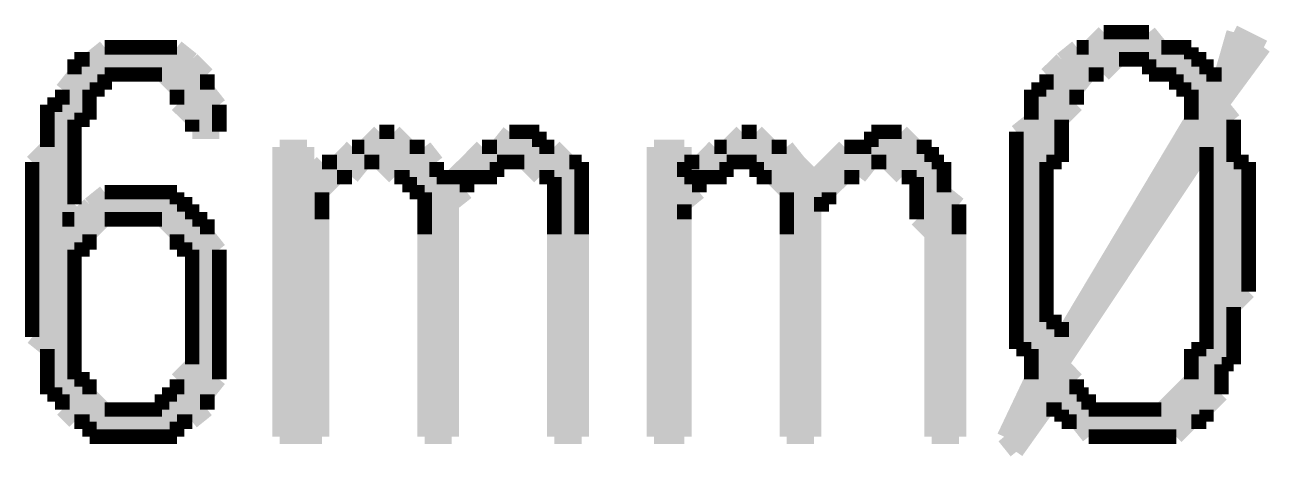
# Model space of a CAD drawing. Header units: millimetres. Extents: x 5 to 350, y 3 to 213.
# Drawn here: x 85.89 to 93.18, y 111.72 to 114.25 of the extents above; entities that cross this region are included whole.
import ezdxf

# ---------------------------------------------------------------- set-up
doc = ezdxf.new("R2010")
doc.units = ezdxf.units.MM
doc.layers.add('H', color=251, linetype='Continuous')
doc.layers.add('P', color=255, linetype='Continuous')

msp = doc.modelspace()

# ---------------------------------------------------------------- hatches: boundary and pattern name
at = {"layer": 'H', "linetype": 'Continuous'}
for points in [[(91.687, 111.76), (91.616, 111.848), (91.775, 112.183), (91.775, 112.36), (91.687, 112.36), (91.952, 112.43), (92.71, 113.7), (92.71, 113.877), (92.622, 113.877), (92.886, 113.965), (92.957, 114.212), (93.133, 114.124), (92.886, 113.788), (92.957, 113.7), (92.957, 113.63), (92.798, 113.542), (91.952, 112.272), (92.04, 112.183), (92.04, 112.095), (92.11, 112.095), (92.11, 112.007), (91.863, 112.007), (91.687, 111.76)], [(91.687, 112.36), (91.687, 113.63), (91.775, 113.7), (91.775, 113.877), (91.863, 113.877), (91.863, 113.965), (92.04, 114.124), (92.11, 114.124), (92.198, 114.212), (92.463, 114.212), (92.534, 114.124), (92.71, 114.124), (92.71, 114.053), (92.287, 114.053), (92.198, 113.965), (92.11, 113.965), (92.04, 113.877), (92.04, 113.788), (91.952, 113.7), (91.952, 113.453), (91.863, 113.453), (91.863, 112.518), (91.952, 112.518), (91.952, 112.43), (91.687, 112.36)], [(86.872, 113.63), (86.872, 113.7), (86.783, 113.788), (86.783, 113.877), (86.695, 113.965), (86.536, 113.965), (86.184, 114.053), (86.272, 114.053), (86.36, 114.124), (86.783, 114.124), (86.96, 113.965), (86.96, 113.877), (87.03, 113.788), (87.03, 113.63), (86.872, 113.63)], [(86.272, 111.848), (86.272, 111.936), (86.184, 111.936), (86.113, 112.007), (86.113, 112.095), (86.025, 112.095), (86.025, 112.36), (85.937, 112.43), (85.937, 113.453), (86.025, 113.542), (86.025, 113.788), (86.113, 113.788), (86.113, 113.877), (86.184, 113.965), (86.184, 114.053), (86.536, 113.965), (86.36, 113.965), (86.36, 113.877), (86.272, 113.877), (86.272, 113.7), (86.184, 113.7), (86.184, 113.206), (86.113, 113.118), (86.272, 113.03), (86.272, 112.942), (86.184, 112.942), (86.184, 112.183), (86.272, 112.183), (86.272, 112.095), (86.36, 112.007), (86.536, 112.007), (86.872, 111.936), (86.783, 111.936), (86.783, 111.848), (86.272, 111.848)], [(92.622, 113.877), (92.622, 113.965), (92.463, 113.965), (92.463, 114.053), (92.798, 114.053), (92.798, 113.965), (92.886, 113.965), (92.622, 113.877)], [(87.542, 113.365), (87.63, 113.453), (87.718, 113.453), (87.806, 113.542), (87.877, 113.542), (87.965, 113.63), (88.053, 113.63), (88.142, 113.542), (88.23, 113.542), (88.3, 113.453), (87.877, 113.453), (87.806, 113.365), (87.542, 113.365)], [(88.988, 111.848), (88.988, 113.365), (88.9, 113.365), (88.812, 113.453), (88.477, 113.453), (88.565, 113.542), (88.653, 113.542), (88.724, 113.63), (88.9, 113.63), (88.9, 113.542), (88.988, 113.542), (89.076, 113.453), (89.147, 113.453), (89.147, 111.848), (88.988, 111.848)], [(89.747, 113.365), (89.747, 113.453), (89.835, 113.453), (89.923, 113.542), (89.994, 113.542), (90.082, 113.63), (90.17, 113.63), (90.258, 113.542), (90.346, 113.542), (90.417, 113.453), (89.994, 113.453), (89.994, 113.365), (89.747, 113.365)], [(91.193, 111.848), (91.193, 113.03), (91.105, 113.118), (91.105, 113.365), (91.017, 113.365), (90.928, 113.453), (90.593, 113.453), (90.682, 113.542), (90.84, 113.542), (90.84, 113.63), (91.017, 113.63), (91.105, 113.542), (91.193, 113.542), (91.193, 113.453), (91.264, 113.453), (91.264, 113.277), (91.352, 113.206), (91.352, 111.848), (91.193, 111.848)], [(92.11, 111.848), (92.04, 111.936), (91.952, 111.936), (91.952, 112.007), (92.534, 112.007), (92.71, 112.183), (92.71, 112.36), (92.798, 112.36), (92.798, 113.542), (92.957, 113.63), (92.957, 113.453), (93.045, 113.453), (93.045, 112.695), (92.957, 112.607), (92.957, 112.272), (92.886, 112.272), (92.886, 112.095), (92.798, 112.007), (92.798, 111.936), (92.71, 111.936), (92.622, 111.848), (92.11, 111.848)], [(87.383, 111.848), (87.383, 113.542), (87.542, 113.542), (87.542, 113.365), (87.718, 113.365), (87.63, 113.277), (87.63, 111.848), (87.383, 111.848)], [(89.57, 111.848), (89.57, 113.542), (89.747, 113.542), (89.747, 113.365), (89.835, 113.365), (89.835, 113.277), (89.747, 113.206), (89.747, 111.848), (89.57, 111.848)], [(88.23, 111.848), (88.23, 113.277), (88.142, 113.277), (88.142, 113.365), (88.053, 113.365), (87.965, 113.453), (88.3, 113.453), (88.3, 113.365), (88.477, 113.365), (88.477, 113.277), (88.388, 113.206), (88.388, 111.848), (88.23, 111.848)], [(88.388, 113.365), (88.477, 113.453), (88.653, 113.453), (88.653, 113.365), (88.388, 113.365)], [(90.346, 111.848), (90.346, 113.277), (90.258, 113.365), (90.17, 113.365), (90.17, 113.453), (90.417, 113.453), (90.505, 113.365), (90.682, 113.365), (90.593, 113.277), (90.593, 113.206), (90.505, 113.206), (90.505, 111.848), (90.346, 111.848)], [(90.505, 113.365), (90.593, 113.453), (90.84, 113.453), (90.77, 113.365), (90.505, 113.365)], [(86.872, 111.936), (86.536, 112.007), (86.695, 112.007), (86.695, 112.095), (86.783, 112.095), (86.783, 112.183), (86.872, 112.272), (86.872, 112.942), (86.783, 112.942), (86.783, 113.03), (86.695, 113.118), (86.536, 113.118), (86.272, 113.206), (86.36, 113.277), (86.783, 113.277), (86.783, 113.206), (86.872, 113.206), (86.872, 113.118), (86.96, 113.118), (86.96, 113.03), (87.03, 112.942), (87.03, 112.183), (86.96, 112.095), (86.96, 112.007), (86.872, 111.936)], [(86.272, 113.03), (86.113, 113.118), (86.184, 113.118), (86.272, 113.206), (86.536, 113.118), (86.36, 113.118), (86.272, 113.03)]]:
    msp.add_hatch(color=256, dxfattribs=at).paths.add_polyline_path(points)

# ---------------------------------------------------------------- linework, layer by layer
at = {"layer": 'P', "const_width": 0.085}
for points in [[(92.198, 114.212), (92.11, 114.124)], [(92.287, 114.212), (92.198, 114.212)], [(92.375, 114.212), (92.287, 114.212)], [(92.463, 114.212), (92.375, 114.212)], [(92.534, 114.124), (92.463, 114.212)], [(92.463, 114.212), (92.463, 114.212)], [(92.957, 114.212), (92.886, 113.965)], [(93.133, 114.124), (92.957, 114.212)], [(86.36, 114.124), (86.272, 114.053)], [(86.448, 114.124), (86.36, 114.124)], [(86.536, 114.124), (86.448, 114.124)], [(86.607, 114.124), (86.536, 114.124)], [(86.695, 114.124), (86.607, 114.124)], [(86.783, 114.124), (86.695, 114.124)], [(86.872, 114.053), (86.783, 114.124)], [(92.04, 114.124), (91.952, 114.053)], [(92.11, 114.124), (92.04, 114.124)], [(92.622, 114.124), (92.534, 114.124)], [(92.71, 114.124), (92.622, 114.124)], [(92.71, 114.053), (92.71, 114.124)], [(92.886, 113.788), (93.133, 114.124)], [(86.184, 114.053), (86.184, 113.965)], [(86.536, 113.965), (86.184, 114.053)], [(86.272, 114.053), (86.184, 114.053)], [(86.184, 114.053), (86.536, 113.965)], [(86.96, 113.965), (86.872, 114.053)], [(91.952, 114.053), (91.863, 113.965)], [(92.198, 113.965), (92.287, 114.053)], [(92.287, 114.053), (92.375, 114.053)], [(92.798, 114.053), (92.375, 114.053)], [(92.375, 114.053), (92.463, 114.053)], [(92.375, 114.053), (92.798, 114.053)], [(92.463, 114.053), (92.463, 113.965)], [(92.798, 114.053), (92.71, 114.053)], [(92.798, 113.965), (92.798, 114.053)], [(86.184, 113.965), (86.113, 113.877)], [(86.36, 113.877), (86.36, 113.965)], [(86.36, 113.965), (86.448, 113.965)], [(86.448, 113.965), (86.536, 113.965)], [(86.536, 113.965), (86.536, 113.965)], [(86.536, 113.965), (86.607, 113.965)], [(86.607, 113.965), (86.695, 113.965)], [(86.695, 113.965), (86.783, 113.877)], [(86.96, 113.877), (86.96, 113.965)], [(91.863, 113.965), (91.863, 113.877)], [(92.04, 113.877), (92.11, 113.965)], [(92.11, 113.965), (92.198, 113.965)], [(92.463, 113.965), (92.534, 113.965)], [(92.534, 113.965), (92.622, 113.965)], [(92.622, 113.965), (92.622, 113.877)], [(92.622, 113.877), (92.886, 113.965)], [(92.886, 113.965), (92.622, 113.877)], [(92.886, 113.965), (92.798, 113.965)], [(86.113, 113.877), (86.113, 113.788)], [(86.272, 113.788), (86.272, 113.877)], [(86.272, 113.877), (86.36, 113.877)], [(86.783, 113.877), (86.783, 113.788)], [(87.03, 113.788), (86.96, 113.877)], [(91.863, 113.877), (91.775, 113.877)], [(91.775, 113.877), (91.775, 113.788)], [(92.04, 113.788), (92.04, 113.877)], [(92.622, 113.877), (92.71, 113.877)], [(92.71, 113.877), (92.71, 113.788)], [(86.113, 113.788), (86.025, 113.788)], [(86.025, 113.788), (86.025, 113.7)], [(86.272, 113.7), (86.272, 113.788)], [(86.783, 113.788), (86.872, 113.7)], [(87.03, 113.7), (87.03, 113.788)], [(91.775, 113.788), (91.775, 113.7)], [(91.952, 113.7), (92.04, 113.788)], [(92.71, 113.788), (92.71, 113.7)], [(92.957, 113.7), (92.886, 113.788)], [(86.025, 113.7), (86.025, 113.63)], [(86.184, 113.63), (86.184, 113.7)], [(86.184, 113.7), (86.272, 113.7)], [(86.872, 113.7), (86.872, 113.63)], [(87.03, 113.63), (87.03, 113.7)], [(91.775, 113.7), (91.687, 113.63)], [(92.71, 113.7), (91.952, 112.43)], [(91.952, 113.63), (91.952, 113.7)], [(92.957, 113.63), (92.957, 113.7)], [(86.025, 113.63), (86.025, 113.542)], [(86.184, 113.542), (86.184, 113.63)], [(86.872, 113.63), (87.03, 113.63)], [(87.965, 113.63), (87.877, 113.542)], [(88.053, 113.63), (87.965, 113.63)], [(88.142, 113.542), (88.053, 113.63)], [(88.724, 113.63), (88.653, 113.542)], [(88.812, 113.63), (88.724, 113.63)], [(88.9, 113.63), (88.812, 113.63)], [(88.9, 113.542), (88.9, 113.63)], [(90.082, 113.63), (89.994, 113.542)], [(90.17, 113.63), (90.082, 113.63)], [(90.258, 113.542), (90.17, 113.63)], [(90.17, 113.63), (90.17, 113.63)], [(90.928, 113.63), (90.84, 113.63)], [(90.84, 113.63), (90.84, 113.542)], [(91.017, 113.63), (90.928, 113.63)], [(91.105, 113.542), (91.017, 113.63)], [(91.687, 113.63), (91.687, 113.542)], [(91.952, 113.542), (91.952, 113.63)], [(92.957, 113.63), (92.798, 113.542)], [(92.798, 113.542), (92.957, 113.63)], [(92.957, 113.542), (92.957, 113.63)], [(86.025, 113.542), (85.937, 113.453)], [(86.184, 113.453), (86.184, 113.542)], [(87.542, 113.542), (87.383, 113.542)], [(87.383, 113.542), (87.383, 111.848)], [(87.542, 113.365), (87.542, 113.542)], [(87.806, 113.542), (87.718, 113.453)], [(87.877, 113.542), (87.806, 113.542)], [(88.23, 113.542), (88.142, 113.542)], [(88.3, 113.453), (88.23, 113.542)], [(88.565, 113.542), (88.477, 113.453)], [(88.653, 113.542), (88.565, 113.542)], [(88.988, 113.542), (88.9, 113.542)], [(89.076, 113.453), (88.988, 113.542)], [(89.747, 113.542), (89.57, 113.542)], [(89.57, 113.542), (89.57, 111.848)], [(89.747, 113.365), (89.747, 113.542)], [(89.923, 113.542), (89.835, 113.453)], [(89.994, 113.542), (89.923, 113.542)], [(90.346, 113.542), (90.258, 113.542)], [(90.417, 113.453), (90.346, 113.542)], [(90.682, 113.542), (90.593, 113.453)], [(90.77, 113.542), (90.682, 113.542)], [(90.84, 113.542), (90.77, 113.542)], [(91.193, 113.542), (91.105, 113.542)], [(91.193, 113.453), (91.193, 113.542)], [(91.687, 113.542), (91.687, 113.453)], [(91.952, 112.272), (92.798, 113.542)], [(91.952, 113.453), (91.952, 113.542)], [(92.798, 113.542), (92.798, 113.453)], [(92.957, 113.453), (92.957, 113.542)], [(85.937, 113.453), (85.937, 113.365)], [(86.184, 113.365), (86.184, 113.453)], [(87.63, 113.453), (87.542, 113.365)], [(87.718, 113.453), (87.63, 113.453)], [(87.806, 113.365), (87.877, 113.453)], [(87.877, 113.453), (87.965, 113.453)], [(88.3, 113.453), (87.965, 113.453)], [(87.965, 113.453), (88.053, 113.365)], [(87.965, 113.453), (88.3, 113.453)], [(88.3, 113.365), (88.3, 113.453)], [(88.477, 113.453), (88.388, 113.365)], [(88.724, 113.453), (88.477, 113.453)], [(88.477, 113.453), (88.724, 113.453)], [(88.653, 113.365), (88.653, 113.453)], [(88.653, 113.453), (88.724, 113.453)], [(88.724, 113.453), (88.812, 113.453)], [(88.812, 113.453), (88.9, 113.365)], [(89.147, 113.453), (89.076, 113.453)], [(89.147, 113.365), (89.147, 113.453)], [(89.835, 113.453), (89.747, 113.453)], [(89.747, 113.453), (89.747, 113.365)], [(89.994, 113.365), (89.994, 113.453)], [(89.994, 113.453), (90.082, 113.453)], [(90.417, 113.453), (90.082, 113.453)], [(90.082, 113.453), (90.17, 113.453)], [(90.082, 113.453), (90.417, 113.453)], [(90.17, 113.453), (90.17, 113.365)], [(90.505, 113.365), (90.417, 113.453)], [(90.593, 113.453), (90.505, 113.365)], [(90.84, 113.453), (90.593, 113.453)], [(90.593, 113.453), (90.84, 113.453)], [(90.77, 113.365), (90.84, 113.453)], [(90.84, 113.453), (90.84, 113.453)], [(90.84, 113.453), (90.928, 113.453)], [(90.928, 113.453), (91.017, 113.365)], [(91.264, 113.453), (91.193, 113.453)], [(91.264, 113.365), (91.264, 113.453)], [(91.687, 113.453), (91.687, 113.365)], [(91.863, 113.365), (91.863, 113.453)], [(91.863, 113.453), (91.952, 113.453)], [(92.798, 113.453), (92.798, 113.365)], [(93.045, 113.453), (92.957, 113.453)], [(93.045, 113.365), (93.045, 113.453)], [(85.937, 113.365), (85.937, 113.277)], [(86.184, 113.277), (86.184, 113.365)], [(87.718, 113.365), (87.542, 113.365)], [(87.542, 113.365), (87.718, 113.365)], [(87.63, 113.277), (87.718, 113.365)], [(87.718, 113.365), (87.806, 113.365)], [(88.053, 113.365), (88.142, 113.365)], [(88.142, 113.365), (88.142, 113.277)], [(88.388, 113.365), (88.3, 113.365)], [(88.477, 113.365), (88.388, 113.365)], [(88.388, 113.365), (88.477, 113.365)], [(88.477, 113.277), (88.477, 113.365)], [(88.477, 113.365), (88.565, 113.365)], [(88.565, 113.365), (88.653, 113.365)], [(88.9, 113.365), (88.988, 113.365)], [(88.988, 113.365), (88.988, 113.277)], [(89.147, 113.277), (89.147, 113.365)], [(89.835, 113.365), (89.747, 113.365)], [(89.747, 113.365), (89.835, 113.365)], [(89.835, 113.277), (89.835, 113.365)], [(89.835, 113.365), (89.923, 113.365)], [(89.923, 113.365), (89.994, 113.365)], [(90.17, 113.365), (90.258, 113.365)], [(90.258, 113.365), (90.346, 113.277)], [(90.682, 113.365), (90.505, 113.365)], [(90.505, 113.365), (90.505, 113.365)], [(90.505, 113.365), (90.682, 113.365)], [(90.593, 113.277), (90.682, 113.365)], [(90.682, 113.365), (90.77, 113.365)], [(91.017, 113.365), (91.105, 113.365)], [(91.105, 113.365), (91.105, 113.277)], [(91.264, 113.277), (91.264, 113.365)], [(91.687, 113.365), (91.687, 113.277)], [(91.863, 113.277), (91.863, 113.365)], [(92.798, 113.365), (92.798, 113.277)], [(93.045, 113.277), (93.045, 113.365)], [(85.937, 113.277), (85.937, 113.206)], [(86.184, 113.206), (86.184, 113.277)], [(86.36, 113.277), (86.272, 113.206)], [(86.448, 113.277), (86.36, 113.277)], [(86.536, 113.277), (86.448, 113.277)], [(86.607, 113.277), (86.536, 113.277)], [(86.695, 113.277), (86.607, 113.277)], [(86.783, 113.277), (86.695, 113.277)], [(86.783, 113.206), (86.783, 113.277)], [(87.63, 113.206), (87.63, 113.277)], [(88.142, 113.277), (88.23, 113.277)], [(88.23, 113.277), (88.23, 113.206)], [(88.388, 113.206), (88.477, 113.277)], [(88.988, 113.277), (88.988, 113.206)], [(89.147, 113.206), (89.147, 113.277)], [(89.747, 113.206), (89.835, 113.277)], [(90.346, 113.277), (90.346, 113.206)], [(90.593, 113.206), (90.593, 113.277)], [(91.105, 113.277), (91.105, 113.206)], [(91.352, 113.206), (91.264, 113.277)], [(91.687, 113.277), (91.687, 113.206)], [(91.863, 113.206), (91.863, 113.277)], [(92.798, 113.277), (92.798, 113.206)], [(93.045, 113.206), (93.045, 113.277)], [(85.937, 113.206), (85.937, 113.118)], [(86.113, 113.118), (86.184, 113.206)], [(86.272, 113.206), (86.184, 113.118)], [(86.536, 113.118), (86.272, 113.206)], [(86.272, 113.206), (86.536, 113.118)], [(86.872, 113.206), (86.783, 113.206)], [(86.872, 113.118), (86.872, 113.206)], [(87.63, 113.118), (87.63, 113.206)], [(88.23, 113.206), (88.23, 113.118)], [(88.388, 111.848), (88.388, 113.206)], [(88.988, 113.206), (88.988, 113.118)], [(89.147, 113.118), (89.147, 113.206)], [(89.747, 113.118), (89.747, 113.206)], [(90.346, 113.206), (90.346, 113.118)], [(90.505, 111.848), (90.505, 113.206)], [(90.505, 113.206), (90.593, 113.206)], [(91.105, 113.206), (91.105, 113.118)], [(91.352, 113.118), (91.352, 113.206)], [(91.687, 113.206), (91.687, 113.118)], [(91.863, 113.118), (91.863, 113.206)], [(92.798, 113.206), (92.798, 113.118)], [(93.045, 113.118), (93.045, 113.206)], [(85.937, 113.118), (85.937, 113.03)], [(86.184, 113.118), (86.113, 113.118)], [(86.113, 113.118), (86.272, 113.03)], [(86.272, 113.03), (86.113, 113.118)], [(86.272, 113.03), (86.36, 113.118)], [(86.36, 113.118), (86.448, 113.118)], [(86.448, 113.118), (86.536, 113.118)], [(86.536, 113.118), (86.607, 113.118)], [(86.607, 113.118), (86.695, 113.118)], [(86.695, 113.118), (86.783, 113.03)], [(86.96, 113.118), (86.872, 113.118)], [(86.96, 113.03), (86.96, 113.118)], [(87.63, 111.848), (87.63, 113.118)], [(88.23, 113.118), (88.23, 113.03)], [(88.988, 113.118), (88.988, 113.03)], [(89.147, 113.03), (89.147, 113.118)], [(89.747, 111.848), (89.747, 113.118)], [(90.346, 113.118), (90.346, 113.03)], [(91.105, 113.118), (91.193, 113.03)], [(91.352, 113.03), (91.352, 113.118)], [(91.687, 113.118), (91.687, 113.03)], [(91.863, 113.03), (91.863, 113.118)], [(92.798, 113.118), (92.798, 113.03)], [(93.045, 113.03), (93.045, 113.118)], [(85.937, 113.03), (85.937, 112.942)], [(86.272, 112.942), (86.272, 113.03)], [(86.783, 113.03), (86.783, 112.942)], [(87.03, 112.942), (86.96, 113.03)], [(88.23, 113.03), (88.23, 111.848)], [(88.988, 113.03), (88.988, 111.848)], [(89.147, 111.848), (89.147, 113.03)], [(90.346, 113.03), (90.346, 111.848)], [(91.193, 113.03), (91.193, 111.848)], [(91.352, 111.848), (91.352, 113.03)], [(91.687, 113.03), (91.687, 112.942)], [(91.863, 112.942), (91.863, 113.03)], [(92.798, 113.03), (92.798, 112.942)], [(93.045, 112.942), (93.045, 113.03)], [(85.937, 112.942), (85.937, 112.854)], [(86.184, 112.854), (86.184, 112.942)], [(86.184, 112.942), (86.272, 112.942)], [(86.783, 112.942), (86.872, 112.942)], [(86.872, 112.942), (86.872, 112.854)], [(87.03, 112.854), (87.03, 112.942)], [(91.687, 112.942), (91.687, 112.854)], [(91.863, 112.854), (91.863, 112.942)], [(92.798, 112.942), (92.798, 112.854)], [(93.045, 112.854), (93.045, 112.942)], [(85.937, 112.854), (85.937, 112.783)], [(86.184, 112.783), (86.184, 112.854)], [(86.872, 112.854), (86.872, 112.783)], [(87.03, 112.783), (87.03, 112.854)], [(91.687, 112.854), (91.687, 112.783)], [(91.863, 112.783), (91.863, 112.854)], [(92.798, 112.854), (92.798, 112.783)], [(93.045, 112.783), (93.045, 112.854)], [(85.937, 112.783), (85.937, 112.695)], [(86.184, 112.695), (86.184, 112.783)], [(86.872, 112.783), (86.872, 112.695)], [(87.03, 112.695), (87.03, 112.783)], [(91.687, 112.783), (91.687, 112.695)], [(91.863, 112.695), (91.863, 112.783)], [(92.798, 112.783), (92.798, 112.695)], [(93.045, 112.695), (93.045, 112.783)], [(85.937, 112.695), (85.937, 112.607)], [(86.184, 112.607), (86.184, 112.695)], [(86.872, 112.695), (86.872, 112.607)], [(87.03, 112.607), (87.03, 112.695)], [(91.687, 112.695), (91.687, 112.607)], [(91.863, 112.607), (91.863, 112.695)], [(92.798, 112.695), (92.798, 112.607)], [(92.957, 112.607), (93.045, 112.695)], [(85.937, 112.607), (85.937, 112.518)], [(86.184, 112.518), (86.184, 112.607)], [(86.872, 112.607), (86.872, 112.518)], [(87.03, 112.518), (87.03, 112.607)], [(91.687, 112.607), (91.687, 112.518)], [(91.863, 112.518), (91.863, 112.607)], [(92.798, 112.607), (92.798, 112.518)], [(92.957, 112.518), (92.957, 112.607)], [(85.937, 112.518), (85.937, 112.43)], [(86.184, 112.43), (86.184, 112.518)], [(86.872, 112.518), (86.872, 112.43)], [(87.03, 112.43), (87.03, 112.518)], [(91.687, 112.518), (91.687, 112.43)], [(91.952, 112.518), (91.863, 112.518)], [(91.952, 112.43), (91.952, 112.518)], [(92.798, 112.518), (92.798, 112.43)], [(92.957, 112.43), (92.957, 112.518)], [(85.937, 112.43), (86.025, 112.36)], [(86.184, 112.36), (86.184, 112.43)], [(86.872, 112.43), (86.872, 112.36)], [(87.03, 112.36), (87.03, 112.43)], [(91.952, 112.43), (91.687, 112.36)], [(91.687, 112.43), (91.687, 112.36)], [(91.687, 112.36), (91.952, 112.43)], [(92.798, 112.43), (92.798, 112.36)], [(92.957, 112.36), (92.957, 112.43)], [(86.025, 112.36), (86.025, 112.272)], [(86.184, 112.272), (86.184, 112.36)], [(86.872, 112.36), (86.872, 112.272)], [(87.03, 112.272), (87.03, 112.36)], [(91.687, 112.36), (91.775, 112.36)], [(91.775, 112.36), (91.775, 112.272)], [(92.798, 112.36), (92.71, 112.36)], [(92.71, 112.36), (92.71, 112.272)], [(92.957, 112.272), (92.957, 112.36)], [(86.025, 112.272), (86.025, 112.183)], [(86.184, 112.183), (86.184, 112.272)], [(86.872, 112.272), (86.783, 112.183)], [(87.03, 112.183), (87.03, 112.272)], [(91.775, 112.272), (91.775, 112.183)], [(92.04, 112.183), (91.952, 112.272)], [(92.71, 112.272), (92.71, 112.183)], [(92.886, 112.183), (92.886, 112.272)], [(92.886, 112.272), (92.957, 112.272)], [(86.025, 112.183), (86.025, 112.095)], [(86.272, 112.183), (86.184, 112.183)], [(86.272, 112.095), (86.272, 112.183)], [(86.783, 112.183), (86.783, 112.095)], [(86.96, 112.095), (87.03, 112.183)], [(91.775, 112.183), (91.616, 111.848)], [(92.04, 112.095), (92.04, 112.183)], [(92.71, 112.183), (92.622, 112.095)], [(92.886, 112.095), (92.886, 112.183)], [(86.025, 112.095), (86.113, 112.095)], [(86.113, 112.095), (86.113, 112.007)], [(86.36, 112.007), (86.272, 112.095)], [(86.783, 112.095), (86.695, 112.095)], [(86.695, 112.095), (86.695, 112.007)], [(86.96, 112.007), (86.96, 112.095)], [(92.11, 112.095), (92.04, 112.095)], [(92.11, 112.007), (92.11, 112.095)], [(92.622, 112.095), (92.534, 112.007)], [(92.798, 112.007), (92.886, 112.095)], [(86.113, 112.007), (86.184, 111.936)], [(86.448, 112.007), (86.36, 112.007)], [(86.536, 112.007), (86.448, 112.007)], [(86.607, 112.007), (86.536, 112.007)], [(86.536, 112.007), (86.872, 111.936)], [(86.872, 111.936), (86.536, 112.007)], [(86.695, 112.007), (86.607, 112.007)], [(86.872, 111.936), (86.96, 112.007)], [(91.687, 111.76), (91.863, 112.007)], [(92.11, 112.007), (91.863, 112.007)], [(91.863, 112.007), (91.952, 112.007)], [(91.863, 112.007), (92.11, 112.007)], [(91.952, 112.007), (92.375, 112.007)], [(92.375, 112.007), (91.952, 112.007)], [(91.952, 112.007), (91.952, 111.936)], [(92.198, 112.007), (92.11, 112.007)], [(92.287, 112.007), (92.198, 112.007)], [(92.375, 112.007), (92.287, 112.007)], [(92.463, 112.007), (92.375, 112.007)], [(92.534, 112.007), (92.463, 112.007)], [(92.798, 111.936), (92.798, 112.007)], [(86.184, 111.936), (86.272, 111.936)], [(86.272, 111.936), (86.272, 111.848)], [(86.783, 111.848), (86.783, 111.936)], [(86.783, 111.936), (86.872, 111.936)], [(91.952, 111.936), (92.04, 111.936)], [(92.04, 111.936), (92.11, 111.848)], [(92.622, 111.848), (92.71, 111.936)], [(92.71, 111.936), (92.798, 111.936)], [(86.272, 111.848), (86.36, 111.848)], [(86.36, 111.848), (86.448, 111.848)], [(86.448, 111.848), (86.536, 111.848)], [(86.536, 111.848), (86.607, 111.848)], [(86.607, 111.848), (86.695, 111.848)], [(86.695, 111.848), (86.783, 111.848)], [(87.383, 111.848), (87.63, 111.848)], [(88.23, 111.848), (88.388, 111.848)], [(88.988, 111.848), (89.147, 111.848)], [(89.57, 111.848), (89.747, 111.848)], [(90.346, 111.848), (90.505, 111.848)], [(91.193, 111.848), (91.352, 111.848)], [(91.616, 111.848), (91.687, 111.76)], [(92.11, 111.848), (92.198, 111.848)], [(92.198, 111.848), (92.287, 111.848)], [(92.287, 111.848), (92.375, 111.848)], [(92.375, 111.848), (92.463, 111.848)], [(92.463, 111.848), (92.534, 111.848)], [(92.534, 111.848), (92.622, 111.848)]]:
    msp.add_lwpolyline(points, dxfattribs=at)

doc.saveas('drawing.dxf')
